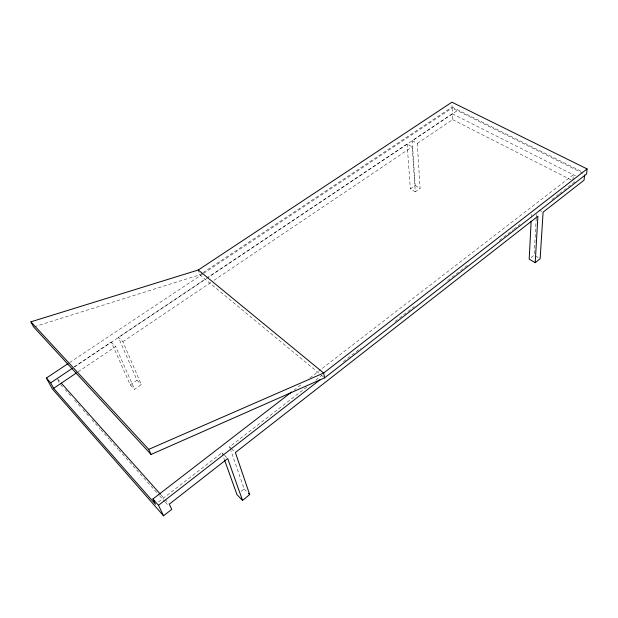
<?xml version="1.0" encoding="UTF-8"?>
<svg xmlns="http://www.w3.org/2000/svg" width="618" height="618" viewBox="0 0 618 618"><rect width="100%" height="100%" fill="white"/><g stroke="black" fill="none" stroke-linecap="round" stroke-linejoin="round"><path stroke-width="0.46" stroke-dasharray="3.09 2.32" d="M531.341 217.459L531.542 213.666M536.231 218.185L534.137 255.164L529.193 259.151M536.285 217.235L536.447 214.392M572.894 179.892L573.373 174.724L321.352 369.093M241.298 491.264L244.156 488.962L230.838 450.422M158.494 501.963L221.947 452.77L223.87 454.686M230.529 449.525L229.602 446.837L306.621 387.123M315.775 380.031L321.87 375.304M343.369 361.654L360.881 348.042M395.134 321.422L414.168 306.636M447.656 280.611L468.212 264.635M499.421 240.379L513.125 229.734M513.882 229.139L519.977 224.411M551.944 199.568L558.796 194.237M559.56 193.65L571.743 184.187M572.5 183.592L575.543 181.228M293.905 390.259L302.287 383.793M309.912 377.915L320.587 369.68M73.766 367.162L111.24 342.078L130.259 384.906L134.577 389.348L141.313 384.605L122.866 341.692L118.401 337.289L407.107 144.033L412.221 146.852L415.257 191.835L420.093 188.436L417.281 143.446L412.167 140.649L452.291 113.797L452.129 108.019L583.817 173.697M130.259 384.906L136.98 380.201L118.401 337.289M415.257 191.835L410.36 188.946L415.196 185.562L412.167 140.649M78.092 371.843L115.69 346.528L134.577 389.348M122.866 341.692L210.792 282.488M213.99 280.333L412.221 146.852M417.281 143.446L452.646 119.629L452.484 113.843M74.693 366.76L205.276 279.344M206.875 278.27L457.32 110.607M202.179 273.187L199.769 274.794L34.531 326.683M202.982 272.654L452.067 107.053L451.997 104.627M69.687 362.519L202.959 273.836M203.762 273.295L452.129 108.019M452.067 107.053L581.399 171.449M452.291 113.797L575.451 175.829M452.646 119.629L572.816 180.757M539.143 210.004L542.31 211.735M415.196 185.562L420.093 188.436M535.636 256.045L538.649 257.806M318.873 373.148L199.769 274.794L198.27 270.004M321.561 375.365L323.577 377.026M229.602 446.837L230.885 448.104M231.526 448.738L234.74 451.897M111.24 342.078L115.69 346.528M224.512 455.327L227.71 458.525M136.98 380.201L141.313 384.605M244.156 488.962L247.231 492.082M57.636 379.05L60.077 381.785M161.174 495.033L163.731 497.899M164.975 499.29L168.691 503.454M60.541 384.489L62.457 386.644M65.014 389.518L70.769 395.976M74.6 400.279L80.348 406.737M82.905 409.61L89.301 416.787M91.858 419.661L100.162 428.992M100.804 429.703L109.108 439.035M109.749 439.753L118.053 449.085M118.695 449.804L135.952 469.178M136.586 469.896L158.957 495.018M159.599 495.736L164.705 501.476M165.346 502.195L168.544 505.787M57.845 379.916L59.081 382.225M221.947 452.77L224.195 459.019M407.107 144.033L410.36 188.946"/><path stroke-width="0.93" d="M531.148 221.244L529.193 259.151L535.203 262.696L540.147 258.687L543.098 212.167L584.064 180.17L584.589 174.987M535.203 262.696L537.915 216.215L235.381 452.53L249.687 494.578L242.526 500.395L237.011 494.724L224.512 459.908M587.1 168.93L586.567 174.029L324.597 377.868L151.047 454.462L33.619 326.976L30.9 321.824L198.27 270.004L451.936 102.194L587.1 168.93L323.647 373.033L148.722 449.371L30.9 321.824M68.08 363.593L46.404 378.015L52.321 388.876L163.546 515.806L171.734 509.371L169.309 504.141L227.71 458.525L242.526 500.395M163.546 515.806L158.494 505.315L320.533 379.398M46.404 378.015L50.661 382.851L53.627 388.313L155.497 504.288L152.924 498.989L291.619 392.021M53.627 388.313L76.493 372.917M50.661 382.851L72.291 368.367M198.27 270.004L323.647 373.033L324.597 377.868M248.459 493.326L249.687 494.578M61.298 383.152L160.533 494.315M152.924 498.989L158.494 505.315M148.722 449.371L151.047 454.462"/></g></svg>
